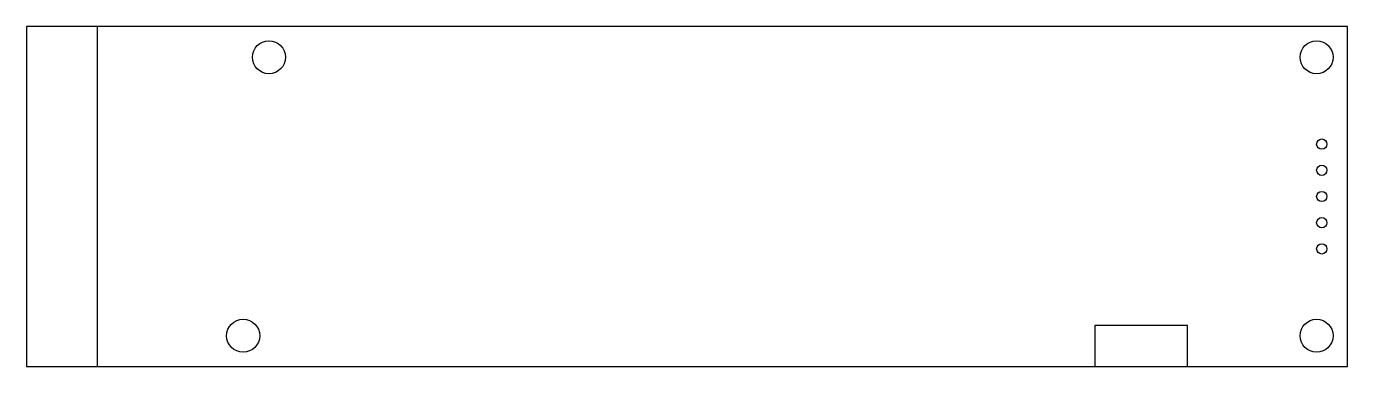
# Model space of a CAD drawing. Header units: millimetres. Extents: x 0 to 128, y 0 to 33.
import ezdxf

# ---------------------------------------------------------------- set-up
doc = ezdxf.new("R2010")
doc.units = ezdxf.units.MM
for name, color, linetype in [('ANTENNA_KEEPOUT', 6, 'Continuous'), ('BOARD_OUTLINE', 7, 'Continuous'), ('DISPLAY_HEADER', 3, 'Continuous'), ('MOUNT_HOLES_3.2mm', 1, 'Continuous'), ('USB_C', 4, 'Continuous')]:
    doc.layers.add(name, color=color, linetype=linetype)

msp = doc.modelspace()

# ---------------------------------------------------------------- linework, layer by layer
at = {"layer": 'ANTENNA_KEEPOUT'}
msp.add_lwpolyline([(0, 0), (6.9, 0), (6.9, 33), (0, 33)], close=True, dxfattribs=at)
at = {"layer": 'BOARD_OUTLINE'}
msp.add_lwpolyline([(0, 0), (128, 0), (128, 33), (0, 33)], close=True, dxfattribs=at)
at = {"layer": 'DISPLAY_HEADER'}
for centre in [(125.5, 21.58), (125.5, 19.04), (125.5, 16.5), (125.5, 13.96), (125.5, 11.42)]:
    msp.add_circle(centre, 0.5, dxfattribs=at)
at = {"layer": 'MOUNT_HOLES_3.2mm'}
for centre in [(23.5, 30), (125, 30), (21, 3), (125, 3)]:
    msp.add_circle(centre, 1.6, dxfattribs=at)
at = {"layer": 'USB_C'}
msp.add_lwpolyline([(103.5, 0), (112.5, 0), (112.5, 4), (103.5, 4)], close=True, dxfattribs=at)

doc.saveas('drawing.dxf')
